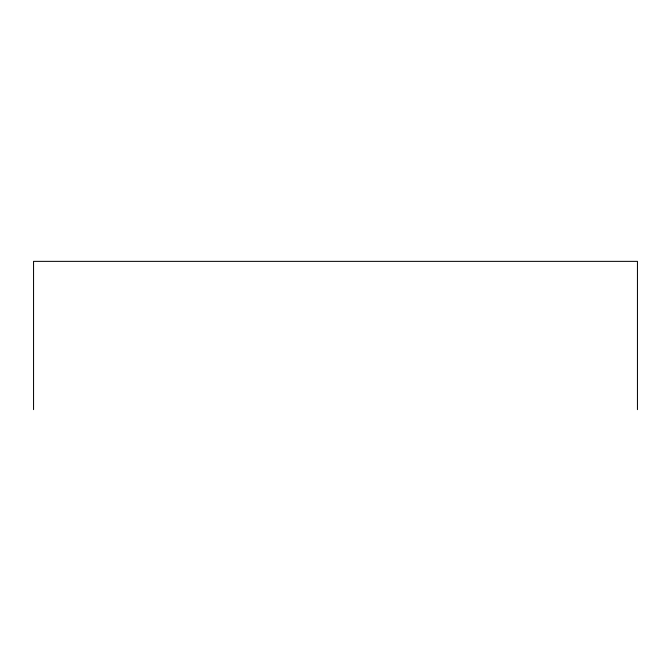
<?xml version="1.0" encoding="UTF-8"?>
<svg xmlns="http://www.w3.org/2000/svg" width="671" height="671" viewBox="0 0 671 671"><rect width="100%" height="100%" fill="white"/><g stroke="black" fill="none" stroke-linecap="round" stroke-linejoin="round"><path stroke-width="1.01" d="M637.45 409.637L637.45 261.363L33.55 261.363L33.55 409.637"/></g></svg>
